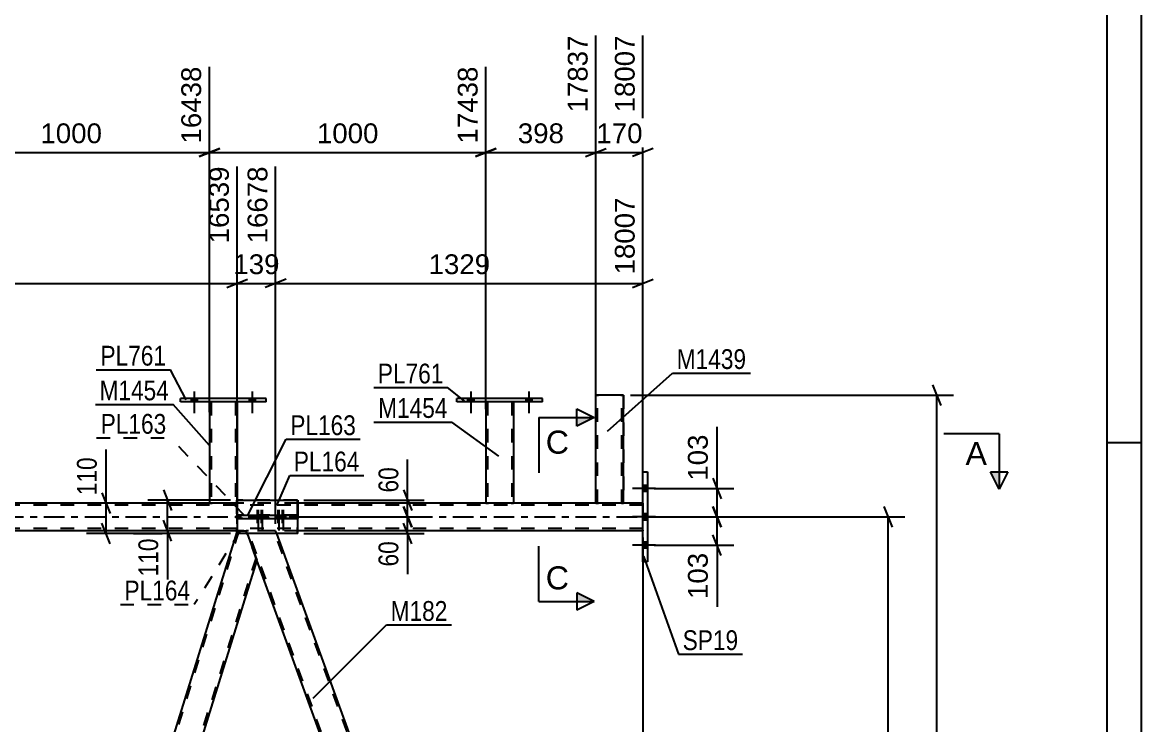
# Model space of a CAD drawing. Header units: millimetres. Extents: x 0 to 841, y 0 to 594.
# Drawn here: x 679 to 841, y 406.2 to 507.8 of the extents above; entities that cross this region are included whole.
import ezdxf

# ---------------------------------------------------------------- set-up
doc = ezdxf.new("R2010")
doc.units = ezdxf.units.MM
doc.linetypes.add('DXK_LINE_DOT2', pattern=[3.9198, 1.9599, -1.9599])
doc.linetypes.add('DXK_LINE_DOT3', pattern=[5.9187, 2.979, -0.9799, 0.9799, -0.9799])
doc.styles.add('Arial', font='ARIAL.TTF', dxfattribs={"height": 0.2})
doc.styles.add('Arial Narrow', font='ARIALN.TTF', dxfattribs={"height": 0.2})

# ---------------------------------------------------------------- blocks, each defined once
blk = doc.blocks.new('Unknown-318892525-1113')
at = {"color": 5, "linetype": 'Continuous'}
for p, q in [((841, 0), (841, 594)), ((836, 5), (836, 589)), ((841, 447), (836, 447))]:
    blk.add_line(p, q, dxfattribs=at)
blk = doc.blocks.new('Bolt-318892525-4673 - 4655')
at = {"color": 1, "linetype": 'DXK_LINE_DOT2'}
for p, q in [((713, 437.32), (713, 434.32)), ((713.61, 437.32), (713.61, 434.32)), ((716.02, 437.32), (716.02, 434.32)), ((716.62, 437.32), (716.62, 434.32)), ((712.64, 436.52), (712.64, 436.04)), ((713.25, 436.52), (713.25, 436.04)), ((713.36, 436.52), (713.36, 436.04)), ((713.97, 436.52), (713.97, 436.04)), ((715.66, 436.52), (715.66, 436.04)), ((716.26, 436.52), (716.26, 436.04)), ((716.38, 436.52), (716.38, 436.04)), ((716.98, 436.52), (716.98, 436.04))]:
    blk.add_line(p, q, dxfattribs=at)
blk = doc.blocks.new('Bolt-318892525-4657 - 4655')
at = {"linetype": 'Continuous'}
for points in [[(713.5, 436.52), (712.78, 436.52), (712.78, 436.04), (713.5, 436.04)], [(714.1, 436.52), (713.38, 436.52), (713.38, 436.04), (714.1, 436.04)], [(716.52, 436.52), (715.8, 436.52), (715.8, 436.04), (716.52, 436.04)], [(717.12, 436.52), (716.4, 436.52), (716.4, 436.04), (717.12, 436.04)]]:
    blk.add_hatch(color=1, dxfattribs=at).paths.add_polyline_path(points)
at = {"color": 1, "linetype": 'Continuous'}
for p, q in [((713.14, 437.32), (713.14, 434.32)), ((713.74, 437.32), (713.74, 434.32)), ((716.16, 437.32), (716.16, 434.32)), ((716.76, 437.32), (716.76, 434.32)), ((712.78, 436.52), (712.78, 436.04)), ((713.38, 436.52), (713.38, 436.04)), ((713.5, 436.52), (713.5, 436.04)), ((714.1, 436.52), (714.1, 436.04)), ((715.8, 436.52), (715.8, 436.04)), ((716.4, 436.52), (716.4, 436.04)), ((716.52, 436.52), (716.52, 436.04)), ((717.12, 436.52), (717.12, 436.04))]:
    blk.add_line(p, q, dxfattribs=at)
blk = doc.blocks.new('Part-318892525-5065 - 4655')
at = {"color": 2, "linetype": 'Continuous'}
for p, q in [((741.91, 452.92), (741.91, 453.4)), ((754.31, 453.4), (741.91, 453.4)), ((754.31, 452.92), (741.91, 452.92)), ((754.31, 452.92), (754.31, 453.4))]:
    blk.add_line(p, q, dxfattribs=at)
blk = doc.blocks.new('Part-318892525-4662 - 4655')
at = {"color": 2, "linetype": 'Continuous'}
for p, q in [((710.15, 433.88), (710.15, 438.68)), ((710.15, 438.68), (718.92, 438.68)), ((718.92, 438.68), (718.92, 436.52)), ((718.92, 433.88), (718.92, 436.04)), ((718.92, 433.88), (710.15, 433.88))]:
    blk.add_line(p, q, dxfattribs=at)
at = {"color": 7, "linetype": 'DXK_LINE_DOT2'}
blk.add_line((718.92, 436.52), (718.92, 436.04), dxfattribs=at)
blk = doc.blocks.new('Part-318892525-4667 - 4655')
at = {"color": 2, "linetype": 'Continuous'}
for p, q in [((710.15, 436.52), (710.15, 436.04)), ((710.15, 436.52), (718.92, 436.52)), ((710.15, 436.04), (718.92, 436.04)), ((712.52, 436.04), (712.52, 436.52)), ((718.92, 436.52), (718.92, 436.04))]:
    blk.add_line(p, q, dxfattribs=at)
blk = doc.blocks.new('Part-318892525-4678 - 4655')
at = {"color": 7, "linetype": 'DXK_LINE_DOT2'}
for p, q in [((710, 438.68), (710, 434.28)), ((710, 438.68), (710, 434.28)), ((710.1, 438.68), (710, 438.68)), ((718.79, 438.68), (710.15, 438.68)), ((718.79, 438.68), (718.79, 433.88)), ((710, 433.88), (710, 433.93)), ((718.79, 433.88), (710, 433.88))]:
    blk.add_line(p, q, dxfattribs=at)
at = {"color": 2, "linetype": 'Continuous'}
for p, q in [((710.15, 438.68), (710.1, 438.68)), ((710, 434.28), (710, 433.93))]:
    blk.add_line(p, q, dxfattribs=at)
blk = doc.blocks.new('Part-318892525-4683 - 4655')
at = {"color": 7, "linetype": 'DXK_LINE_DOT2'}
for p, q in [((718.79, 436.52), (710, 436.52)), ((710, 436.52), (710, 436.04)), ((718.79, 436.04), (710, 436.04)), ((712.38, 436.52), (712.38, 436.04)), ((718.79, 436.52), (718.79, 436.04))]:
    blk.add_line(p, q, dxfattribs=at)
blk = doc.blocks.new('Part-318892525-4698 - 4655')
at = {"color": 2, "linetype": 'Continuous'}
for p, q in [((768.84, 429.78), (768.84, 442.78)), ((768.84, 442.78), (769.48, 442.78)), ((769.48, 442.78), (769.48, 429.78)), ((769.48, 429.78), (768.84, 429.78))]:
    blk.add_line(p, q, dxfattribs=at)
blk = doc.blocks.new('Part-318892525-4718 - 4655')
at = {"color": 7, "linetype": 'DXK_LINE_DOT2'}
for p, q in [((715.69, 434.28), (711.43, 434.28)), ((712.98, 430.03), (711.43, 434.28)), ((755.81, 313.06), (711.69, 434.28)), ((759.56, 313.06), (715.44, 434.28)), ((715.84, 433.88), (715.69, 434.28)), ((759.81, 313.06), (755.55, 313.06))]:
    blk.add_line(p, q, dxfattribs=at)
at = {"color": 2, "linetype": 'Continuous'}
for p, q in [((759.81, 313.06), (715.84, 433.88)), ((755.55, 313.06), (712.98, 430.03))]:
    blk.add_line(p, q, dxfattribs=at)
blk = doc.blocks.new('Part-318892525-4732 - 4655')
at = {"color": 7, "linetype": 'DXK_LINE_DOT2'}
for p, q in [((710.37, 434.28), (673.55, 316.16)), ((710.15, 434.28), (710.15, 434.28)), ((710.15, 434.28), (711.43, 434.28)), ((711.58, 433.88), (711.43, 434.28)), ((712.85, 430.4), (676.27, 313.06)), ((673.83, 317.88), (673.41, 316.53)), ((678.02, 317.88), (676.52, 313.06)), ((674.68, 313.06), (673.41, 316.53)), ((676.52, 313.06), (674.68, 313.06))]:
    blk.add_line(p, q, dxfattribs=at)
at = {"color": 2, "linetype": 'Continuous'}
for p, q in [((710.12, 434.28), (673.83, 317.88)), ((710.15, 434.28), (710.12, 434.28)), ((711.58, 433.88), (712.98, 430.03)), ((712.98, 430.03), (678.02, 317.88))]:
    blk.add_line(p, q, dxfattribs=at)
blk = doc.blocks.new('Bolt-318892525-4872 - 4655')
at = {"linetype": 'Continuous'}
for points in [[(769.48, 439.94), (769.48, 440.82), (768.84, 440.82), (768.84, 439.94)], [(769.48, 439.94), (769.48, 440.82), (768.84, 440.82), (768.84, 439.94)], [(769.48, 439.94), (769.48, 440.82), (768.84, 440.82), (768.84, 439.94)], [(769.48, 435.82), (769.48, 436.7), (768.84, 436.7), (768.84, 435.82)], [(769.48, 435.82), (769.48, 436.7), (768.84, 436.7), (768.84, 435.82)], [(769.48, 431.74), (769.48, 432.62), (768.84, 432.62), (768.84, 431.74)], [(769.48, 431.74), (769.48, 432.62), (768.84, 432.62), (768.84, 431.74)], [(769.48, 431.74), (769.48, 432.62), (768.84, 432.62), (768.84, 431.74)]]:
    blk.add_hatch(color=1, dxfattribs=at).paths.add_polyline_path(points)
at = {"color": 1, "linetype": 'Continuous'}
for p, q in [((769.48, 440.82), (768.84, 440.82)), ((769.48, 440.82), (768.84, 440.82)), ((769.48, 440.82), (768.84, 440.82)), ((770.64, 440.38), (767.32, 440.38)), ((770.64, 440.38), (767.32, 440.38)), ((770.64, 440.38), (767.32, 440.38)), ((769.48, 439.94), (768.84, 439.94)), ((769.48, 439.94), (768.84, 439.94)), ((769.48, 439.94), (768.84, 439.94)), ((770.64, 436.26), (767.32, 436.26)), ((770.64, 436.26), (767.32, 436.26)), ((769.48, 436.7), (768.84, 436.7)), ((769.48, 436.7), (768.84, 436.7)), ((769.48, 435.82), (768.84, 435.82)), ((769.48, 435.82), (768.84, 435.82)), ((769.48, 432.62), (768.84, 432.62)), ((769.48, 432.62), (768.84, 432.62)), ((769.48, 432.62), (768.84, 432.62)), ((770.64, 432.18), (767.32, 432.18)), ((770.64, 432.18), (767.32, 432.18)), ((770.64, 432.18), (767.32, 432.18)), ((769.48, 431.74), (768.84, 431.74)), ((769.48, 431.74), (768.84, 431.74)), ((769.48, 431.74), (768.84, 431.74))]:
    blk.add_line(p, q, dxfattribs=at)
blk = doc.blocks.new('Part-318892525-4818 - 4655')
at = {"color": 2, "linetype": 'Continuous'}
for p, q in [((762.03, 453.88), (762.03, 453.88)), ((762.03, 438.28), (762.03, 453.88)), ((762.03, 453.88), (762.07, 453.88)), ((762.07, 453.88), (762.17, 453.88)), ((762.17, 453.88), (762.33, 453.88)), ((765.74, 453.88), (762.33, 453.88)), ((765.74, 453.88), (765.89, 453.88)), ((765.89, 453.88), (766, 453.88)), ((766, 453.88), (766.03, 453.88)), ((766.03, 453.88), (766.03, 453.88)), ((766.03, 438.28), (766.03, 453.88)), ((762.03, 438.28), (762.03, 438.28)), ((762.07, 438.28), (762.03, 438.28)), ((762.17, 438.28), (762.07, 438.28)), ((762.33, 438.28), (762.17, 438.28)), ((765.73, 438.28), (762.33, 438.28)), ((765.89, 438.28), (765.73, 438.28)), ((765.99, 438.28), (765.89, 438.28)), ((766.03, 438.28), (765.99, 438.28)), ((766.03, 438.28), (766.03, 438.28))]:
    blk.add_line(p, q, dxfattribs=at)
at = {"color": 7, "linetype": 'DXK_LINE_DOT2'}
for p, q in [((762.03, 438.28), (762.03, 453.88)), ((762.07, 453.88), (762.03, 453.88)), ((762.17, 453.88), (762.07, 453.88)), ((762.29, 453.88), (762.17, 453.88)), ((762.27, 438.28), (762.27, 453.88)), ((762.27, 438.28), (762.27, 453.88)), ((762.27, 453.88), (762.27, 453.88)), ((762.27, 453.88), (762.29, 453.88)), ((762.27, 453.88), (762.29, 453.88)), ((765.74, 453.88), (762.29, 453.88)), ((765.65, 453.88), (762.29, 453.88)), ((762.29, 453.88), (762.33, 453.88)), ((762.33, 453.88), (762.34, 453.88)), ((762.34, 453.88), (762.42, 453.88)), ((765.72, 453.88), (762.42, 453.88)), ((765.65, 453.88), (765.72, 453.88)), ((765.72, 453.88), (765.74, 453.88)), ((765.72, 453.88), (765.78, 453.88)), ((765.74, 453.88), (765.78, 453.88)), ((765.89, 453.88), (765.74, 453.88)), ((765.78, 453.88), (765.79, 453.88)), ((765.78, 453.88), (765.79, 453.88)), ((765.79, 438.28), (765.79, 453.88)), ((765.79, 438.28), (765.79, 453.88)), ((765.79, 453.88), (765.79, 453.88)), ((766, 453.88), (765.89, 453.88)), ((766.03, 453.88), (766, 453.88)), ((766.03, 453.88), (766.03, 438.28)), ((762.03, 438.28), (762.07, 438.28)), ((762.07, 438.28), (762.17, 438.28)), ((762.17, 438.28), (762.33, 438.28)), ((762.27, 438.28), (762.27, 438.28)), ((762.29, 438.28), (762.27, 438.28)), ((762.27, 438.28), (762.29, 438.28)), ((762.34, 438.28), (762.29, 438.28)), ((762.29, 438.28), (762.33, 438.28)), ((765.73, 438.28), (762.33, 438.28)), ((762.33, 438.28), (762.34, 438.28)), ((765.64, 438.28), (762.34, 438.28)), ((762.34, 438.28), (762.42, 438.28)), ((765.77, 438.28), (762.42, 438.28)), ((765.72, 438.28), (765.64, 438.28)), ((765.77, 438.28), (765.72, 438.28)), ((765.73, 438.28), (765.89, 438.28)), ((765.79, 438.28), (765.77, 438.28)), ((765.77, 438.28), (765.79, 438.28)), ((765.79, 438.28), (765.79, 438.28)), ((765.89, 438.28), (765.99, 438.28)), ((765.99, 438.28), (766.03, 438.28))]:
    blk.add_line(p, q, dxfattribs=at)
blk = doc.blocks.new('Bolt-318892525-4999 - 4655')
at = {"linetype": 'Continuous'}
for points in [[(703.46, 452.92), (704.34, 452.92), (704.34, 453.4), (703.46, 453.4)], [(711.86, 452.92), (712.74, 452.92), (712.74, 453.4), (711.86, 453.4)]]:
    blk.add_hatch(color=1, dxfattribs=at).paths.add_polyline_path(points)
at = {"color": 1, "linetype": 'Continuous'}
for p, q in [((703.9, 454.4), (703.9, 451.28)), ((712.3, 454.4), (712.3, 451.28)), ((703.46, 453.4), (703.46, 452.92)), ((704.34, 453.4), (704.34, 452.92)), ((711.86, 453.4), (711.86, 452.92)), ((712.74, 453.4), (712.74, 452.92))]:
    blk.add_line(p, q, dxfattribs=at)
blk = doc.blocks.new('Bolt-318892525-5000 - 4655')
at = {"linetype": 'Continuous'}
for points in [[(703.46, 452.92), (704.34, 452.92), (704.34, 453.4), (703.46, 453.4)], [(711.86, 452.92), (712.74, 452.92), (712.74, 453.4), (711.86, 453.4)]]:
    blk.add_hatch(color=1, dxfattribs=at).paths.add_polyline_path(points)
at = {"color": 1, "linetype": 'Continuous'}
for p, q in [((703.9, 454.4), (703.9, 451.28)), ((712.3, 454.4), (712.3, 451.28)), ((703.46, 453.4), (703.46, 452.92)), ((704.34, 453.4), (704.34, 452.92)), ((711.86, 453.4), (711.86, 452.92)), ((712.74, 453.4), (712.74, 452.92))]:
    blk.add_line(p, q, dxfattribs=at)
blk = doc.blocks.new('Bolt-318892525-5001 - 4655')
at = {"linetype": 'Continuous'}
for points in [[(743.47, 452.92), (744.35, 452.92), (744.35, 453.4), (743.47, 453.4)], [(751.87, 452.92), (752.75, 452.92), (752.75, 453.4), (751.87, 453.4)]]:
    blk.add_hatch(color=1, dxfattribs=at).paths.add_polyline_path(points)
at = {"color": 1, "linetype": 'Continuous'}
for p, q in [((743.91, 454.4), (743.91, 451.28)), ((752.31, 454.4), (752.31, 451.28)), ((743.47, 453.4), (743.47, 452.92)), ((744.35, 453.4), (744.35, 452.92)), ((751.87, 453.4), (751.87, 452.92)), ((752.75, 453.4), (752.75, 452.92))]:
    blk.add_line(p, q, dxfattribs=at)
blk = doc.blocks.new('Bolt-318892525-5002 - 4655')
at = {"linetype": 'Continuous'}
for points in [[(743.47, 452.92), (744.35, 452.92), (744.35, 453.4), (743.47, 453.4)], [(751.87, 452.92), (752.75, 452.92), (752.75, 453.4), (751.87, 453.4)]]:
    blk.add_hatch(color=1, dxfattribs=at).paths.add_polyline_path(points)
at = {"color": 1, "linetype": 'Continuous'}
for p, q in [((743.91, 454.4), (743.91, 451.28)), ((752.31, 454.4), (752.31, 451.28)), ((743.47, 453.4), (743.47, 452.92)), ((744.35, 453.4), (744.35, 452.92)), ((751.87, 453.4), (751.87, 452.92)), ((752.75, 453.4), (752.75, 452.92))]:
    blk.add_line(p, q, dxfattribs=at)
blk = doc.blocks.new('Part-318892525-5029 - 4655')
at = {"color": 7, "linetype": 'DXK_LINE_DOT2'}
for p, q in [((768.84, 437.96), (84.35, 437.96)), ((710.1, 438.28), (706.1, 438.28)), ((718.92, 438.28), (710.15, 438.28)), ((750.1, 438.28), (746.1, 438.28)), ((766.03, 438.28), (762.03, 438.28)), ((768.84, 438.28), (768.84, 434.28)), ((768.84, 434.6), (84.35, 434.6)), ((718.92, 434.28), (710.12, 434.28))]:
    blk.add_line(p, q, dxfattribs=at)
at = {"color": 2, "linetype": 'Continuous'}
for p, q in [((706.1, 438.28), (670.1, 438.28)), ((710.15, 438.28), (710.1, 438.28)), ((746.1, 438.28), (718.92, 438.28)), ((762.03, 438.28), (750.1, 438.28)), ((768.84, 438.28), (766.03, 438.28)), ((710.12, 434.28), (630.56, 434.28)), ((768.84, 434.28), (718.92, 434.28))]:
    blk.add_line(p, q, dxfattribs=at)
at = {"color": 7, "linetype": 'DXK_LINE_DOT3'}
for p, q in [((84.35, 436.28), (778.64, 436.28)), ((778.74, 436.28), (778.84, 436.28))]:
    blk.add_line(p, q, dxfattribs=at)
blk = doc.blocks.new('Part-318892525-5050 - 4655')
at = {"color": 2, "linetype": 'Continuous'}
for p, q in [((706.1, 452.92), (706.1, 438.28)), ((710.1, 452.92), (710.1, 438.28)), ((706.13, 438.28), (706.1, 438.28)), ((706.24, 438.28), (706.13, 438.28)), ((706.39, 438.28), (706.24, 438.28)), ((709.8, 438.28), (706.39, 438.28)), ((709.96, 438.28), (709.8, 438.28)), ((710.06, 438.28), (709.96, 438.28)), ((710.1, 438.28), (710.06, 438.28))]:
    blk.add_line(p, q, dxfattribs=at)
at = {"color": 7, "linetype": 'DXK_LINE_DOT2'}
for p, q in [((706.1, 452.92), (706.1, 452.92)), ((706.1, 452.92), (706.1, 452.92)), ((706.1, 452.92), (706.1, 452.92)), ((706.14, 452.92), (706.1, 452.92)), ((706.1, 452.92), (706.14, 452.92)), ((706.24, 452.92), (706.14, 452.92)), ((706.14, 452.92), (706.24, 452.92)), ((706.4, 452.92), (706.24, 452.92)), ((706.24, 452.92), (706.4, 452.92)), ((706.34, 452.92), (706.34, 452.92)), ((706.34, 452.92), (706.34, 438.28)), ((706.36, 452.92), (706.34, 452.92)), ((706.34, 452.92), (706.36, 452.92)), ((706.41, 452.92), (706.36, 452.92)), ((706.36, 452.92), (706.41, 452.92)), ((709.8, 452.92), (706.4, 452.92)), ((709.8, 452.92), (706.4, 452.92)), ((709.71, 452.92), (706.41, 452.92)), ((706.41, 452.92), (706.49, 452.92)), ((709.79, 452.92), (706.49, 452.92)), ((709.79, 452.92), (709.71, 452.92)), ((709.84, 452.92), (709.79, 452.92)), ((709.79, 452.92), (709.84, 452.92)), ((709.8, 452.92), (709.96, 452.92)), ((709.96, 452.92), (709.8, 452.92)), ((709.86, 452.92), (709.84, 452.92)), ((709.84, 452.92), (709.86, 452.92)), ((709.86, 452.92), (709.86, 452.92)), ((709.86, 452.92), (709.86, 438.28)), ((709.96, 452.92), (710.06, 452.92)), ((710.06, 452.92), (709.96, 452.92)), ((710.06, 452.92), (710.1, 452.92)), ((710.1, 452.92), (710.06, 452.92)), ((710.1, 452.92), (710.1, 452.92)), ((710.1, 452.92), (710.1, 452.92)), ((710.1, 452.92), (710.1, 452.92)), ((706.1, 438.28), (706.13, 438.28)), ((706.13, 438.28), (706.24, 438.28)), ((706.24, 438.28), (706.39, 438.28)), ((706.35, 438.28), (706.34, 438.28)), ((706.34, 438.28), (706.35, 438.28)), ((706.41, 438.28), (706.35, 438.28)), ((706.35, 438.28), (706.39, 438.28)), ((709.8, 438.28), (706.39, 438.28)), ((706.39, 438.28), (706.41, 438.28)), ((709.71, 438.28), (706.41, 438.28)), ((706.41, 438.28), (706.48, 438.28)), ((709.79, 438.28), (706.48, 438.28)), ((709.79, 438.28), (709.71, 438.28)), ((709.84, 438.28), (709.79, 438.28)), ((709.79, 438.28), (709.84, 438.28)), ((709.8, 438.28), (709.96, 438.28)), ((709.86, 438.28), (709.84, 438.28)), ((709.84, 438.28), (709.86, 438.28)), ((709.96, 438.28), (710.06, 438.28)), ((710.06, 438.28), (710.1, 438.28))]:
    blk.add_line(p, q, dxfattribs=at)
blk = doc.blocks.new('Part-318892525-5055 - 4655')
at = {"color": 2, "linetype": 'Continuous'}
for p, q in [((701.9, 452.92), (701.9, 453.4)), ((714.3, 453.4), (701.9, 453.4)), ((714.3, 452.92), (701.9, 452.92)), ((714.3, 452.92), (714.3, 453.4))]:
    blk.add_line(p, q, dxfattribs=at)
blk = doc.blocks.new('Part-318892525-5060 - 4655')
at = {"color": 2, "linetype": 'Continuous'}
for p, q in [((746.11, 452.92), (746.1, 438.28)), ((750.11, 452.92), (750.1, 438.28)), ((746.14, 438.28), (746.1, 438.28)), ((746.24, 438.28), (746.14, 438.28)), ((746.4, 438.28), (746.24, 438.28)), ((749.81, 438.28), (746.4, 438.28)), ((749.96, 438.28), (749.81, 438.28)), ((750.07, 438.28), (749.96, 438.28)), ((750.1, 438.28), (750.07, 438.28))]:
    blk.add_line(p, q, dxfattribs=at)
at = {"color": 7, "linetype": 'DXK_LINE_DOT2'}
for p, q in [((746.11, 452.92), (746.11, 452.92)), ((746.11, 452.92), (746.11, 452.92)), ((746.11, 452.92), (746.11, 452.92)), ((746.14, 452.92), (746.11, 452.92)), ((746.11, 452.92), (746.14, 452.92)), ((746.25, 452.92), (746.14, 452.92)), ((746.14, 452.92), (746.25, 452.92)), ((746.4, 452.92), (746.25, 452.92)), ((746.25, 452.92), (746.4, 452.92)), ((746.35, 452.92), (746.34, 438.28)), ((746.35, 452.92), (746.35, 452.92)), ((746.36, 452.92), (746.35, 452.92)), ((746.35, 452.92), (746.36, 452.92)), ((746.42, 452.92), (746.36, 452.92)), ((746.36, 452.92), (746.42, 452.92)), ((749.81, 452.92), (746.4, 452.92)), ((749.81, 452.92), (746.4, 452.92)), ((749.72, 452.92), (746.42, 452.92)), ((746.42, 452.92), (746.49, 452.92)), ((749.8, 452.92), (746.49, 452.92)), ((749.8, 452.92), (749.72, 452.92)), ((749.85, 452.92), (749.8, 452.92)), ((749.8, 452.92), (749.85, 452.92)), ((749.81, 452.92), (749.97, 452.92)), ((749.97, 452.92), (749.81, 452.92)), ((749.87, 452.92), (749.85, 452.92)), ((749.85, 452.92), (749.87, 452.92)), ((749.87, 452.92), (749.86, 438.28)), ((749.87, 452.92), (749.87, 452.92)), ((749.97, 452.92), (750.07, 452.92)), ((750.07, 452.92), (749.97, 452.92)), ((750.07, 452.92), (750.11, 452.92)), ((750.11, 452.92), (750.07, 452.92)), ((750.11, 452.92), (750.11, 452.92)), ((750.11, 452.92), (750.11, 452.92)), ((750.11, 452.92), (750.11, 452.92)), ((746.1, 438.28), (746.14, 438.28)), ((746.14, 438.28), (746.24, 438.28)), ((746.24, 438.28), (746.4, 438.28)), ((746.36, 438.28), (746.34, 438.28)), ((746.34, 438.28), (746.36, 438.28)), ((746.41, 438.28), (746.36, 438.28)), ((746.36, 438.28), (746.4, 438.28)), ((749.81, 438.28), (746.4, 438.28)), ((746.4, 438.28), (746.41, 438.28)), ((749.71, 438.28), (746.41, 438.28)), ((746.41, 438.28), (746.49, 438.28)), ((749.79, 438.28), (746.49, 438.28)), ((749.79, 438.28), (749.71, 438.28)), ((749.84, 438.28), (749.79, 438.28)), ((749.79, 438.28), (749.84, 438.28)), ((749.81, 438.28), (749.96, 438.28)), ((749.86, 438.28), (749.84, 438.28)), ((749.84, 438.28), (749.86, 438.28)), ((749.96, 438.28), (750.07, 438.28)), ((750.07, 438.28), (750.1, 438.28))]:
    blk.add_line(p, q, dxfattribs=at)
blk = doc.blocks.new('StraightDimension-318892525-5645 - 4655')
at = {"color": 7, "linetype": 'Continuous'}
for p, q in [((762.03, 452.45), (762.03, 505.93)), ((768.84, 439.28), (768.84, 505.93)), ((760.53, 488.41), (763.53, 489.61)), ((770.34, 489.61), (767.34, 488.41)), ((762.03, 489.01), (768.84, 489.01))]:
    blk.add_line(p, q, dxfattribs=at)
at = {"color": 0}
blk.add_wipeout([(769.37, 489.76), (769.37, 493.96), (761.5, 493.96), (761.5, 489.76)], dxfattribs=at)
at = {"color": 3, "style": 'Arial'}
blk.add_text('170', height=2.865, dxfattribs=at).set_placement((762.1, 490.36))
at = {"color": 0, "linetype": 'Continuous'}
blk.add_wipeout([(768.24, 506.53), (764.04, 506.53), (764.04, 494.21), (768.24, 494.21)], dxfattribs=at)
at = {"color": 3, "linetype": 'Continuous', "style": 'Arial'}
blk.add_text('18007', height=2.865, rotation=90.0002, dxfattribs=at).set_placement((767.64, 494.81))
blk = doc.blocks.new('StraightDimension-318892525-6326 - 4655')
at = {"color": 7, "linetype": 'Continuous'}
for p, q in [((734.19, 440.18), (735.39, 437.18)), ((719.79, 438.68), (737.19, 438.68)), ((735.39, 434.78), (734.19, 437.78)), ((734.79, 436.28), (734.79, 438.68)), ((719.79, 436.28), (737.19, 436.28))]:
    blk.add_line(p, q, dxfattribs=at)
at = {"color": 0}
blk.add_wipeout([(734.04, 444.06), (729.84, 444.06), (729.84, 439.21), (734.04, 439.21)], dxfattribs=at)
at = {"color": 7, "linetype": 'Continuous'}
blk.add_line((734.79, 438.68), (734.79, 444.59), dxfattribs=at)
blk.add_line((734.79, 438.68), (734.79, 444.59), dxfattribs=at)
at = {"color": 3, "style": 'Arial Narrow'}
blk.add_text('60', height=2.863, rotation=90.0002, dxfattribs=at).set_placement((733.44, 439.81))
blk = doc.blocks.new('StraightDimension-318892525-15014 - 4655')
at = {"color": 7, "linetype": 'Continuous'}
for p, q in [((804.94, 434.78), (803.74, 437.78)), ((769.84, 436.28), (806.74, 436.28)), ((804.34, 310.42), (804.34, 436.28)), ((803.74, 311.92), (804.94, 308.92)), ((788.26, 310.42), (806.74, 310.42))]:
    blk.add_line(p, q, dxfattribs=at)
at = {"color": 0}
blk.add_wipeout([(803.59, 378.4), (799.39, 378.4), (799.39, 368.31), (803.59, 368.31)], dxfattribs=at)
at = {"color": 3, "style": 'Arial'}
blk.add_text('3147', height=2.865, rotation=90.0002, dxfattribs=at).set_placement((802.99, 368.91))
blk = doc.blocks.new('StraightDimension-318892525-5255 - 4655')
at = {"color": 7, "linetype": 'Continuous'}
for p, q in [((710.12, 435.28), (710.12, 486.98)), ((715.69, 435.28), (715.69, 486.98)), ((708.62, 469.46), (711.62, 470.66)), ((710.12, 470.06), (715.69, 470.06)), ((717.19, 470.66), (714.19, 469.46))]:
    blk.add_line(p, q, dxfattribs=at)
at = {"color": 0}
blk.add_wipeout([(716.84, 470.81), (716.84, 475.01), (708.97, 475.01), (708.97, 470.81)], dxfattribs=at)
at = {"color": 3, "style": 'Arial'}
blk.add_text('139', height=2.865, dxfattribs=at).set_placement((709.57, 471.41))
at = {"color": 0, "linetype": 'Continuous'}
blk.add_wipeout([(715.09, 487.58), (710.89, 487.58), (710.89, 475.26), (715.09, 475.26)], dxfattribs=at)
at = {"color": 3, "linetype": 'Continuous', "style": 'Arial'}
blk.add_text('16678', height=2.865, rotation=90.0002, dxfattribs=at).set_placement((714.49, 475.86))
blk = doc.blocks.new('StraightDimension-318892525-5242 - 4655')
at = {"color": 7, "linetype": 'Continuous'}
for p, q in [((715.69, 435.28), (715.69, 486.98)), ((768.84, 439.28), (768.84, 482.48)), ((717.19, 470.66), (714.19, 469.46)), ((715.69, 470.06), (768.84, 470.06)), ((767.34, 469.46), (770.34, 470.66))]:
    blk.add_line(p, q, dxfattribs=at)
at = {"color": 0, "linetype": 'Continuous'}
blk.add_wipeout([(768.24, 483.08), (764.04, 483.08), (764.04, 470.76), (768.24, 470.76)], dxfattribs=at)
at = {"color": 0}
blk.add_wipeout([(747.31, 470.81), (747.31, 475.01), (737.22, 475.01), (737.22, 470.81)], dxfattribs=at)
at = {"color": 3, "linetype": 'Continuous', "style": 'Arial'}
blk.add_text('18007', height=2.865, rotation=90.0002, dxfattribs=at).set_placement((767.64, 471.36))
at = {"color": 3, "style": 'Arial'}
blk.add_text('1329', height=2.865, dxfattribs=at).set_placement((737.82, 471.41))
blk = doc.blocks.new('StraightDimension-318892525-5273 - 4655')
at = {"color": 7, "linetype": 'Continuous'}
for p, q in [((630.56, 435.28), (630.56, 486.98)), ((710.12, 435.28), (710.12, 486.98)), ((632.06, 470.66), (629.06, 469.46)), ((630.56, 470.06), (710.12, 470.06)), ((708.62, 469.46), (711.62, 470.66))]:
    blk.add_line(p, q, dxfattribs=at)
at = {"color": 0, "linetype": 'Continuous'}
blk.add_wipeout([(709.52, 487.58), (705.32, 487.58), (705.32, 475.26), (709.52, 475.26)], dxfattribs=at)
at = {"color": 0}
blk.add_wipeout([(675.38, 470.81), (675.38, 475.01), (665.29, 475.01), (665.29, 470.81)], dxfattribs=at)
at = {"color": 3, "linetype": 'Continuous', "style": 'Arial'}
blk.add_text('16539', height=2.865, rotation=90.0002, dxfattribs=at).set_placement((708.92, 475.86))
at = {"color": 3, "style": 'Arial'}
blk.add_text('1989', height=2.865, dxfattribs=at).set_placement((665.89, 471.41))
blk = doc.blocks.new('StraightDimension-318892525-5621 - 4655')
at = {"color": 7, "linetype": 'Continuous'}
for p, q in [((666.1, 452.59), (666.1, 501.43)), ((706.1, 451.44), (706.1, 501.43)), ((667.6, 489.61), (664.6, 488.41)), ((704.6, 488.41), (707.6, 489.61)), ((666.1, 489.01), (706.1, 489.01))]:
    blk.add_line(p, q, dxfattribs=at)
at = {"color": 0, "linetype": 'Continuous'}
blk.add_wipeout([(705.5, 502.03), (701.3, 502.03), (701.3, 489.71), (705.5, 489.71)], dxfattribs=at)
at = {"color": 0}
blk.add_wipeout([(691.15, 489.76), (691.15, 493.96), (681.05, 493.96), (681.05, 489.76)], dxfattribs=at)
at = {"color": 3, "linetype": 'Continuous', "style": 'Arial'}
blk.add_text('16438', height=2.865, rotation=90.0002, dxfattribs=at).set_placement((704.9, 490.31))
at = {"color": 3, "style": 'Arial'}
blk.add_text('1000', height=2.865, dxfattribs=at).set_placement((681.65, 490.36))
blk = doc.blocks.new('StraightDimension-318892525-5629 - 4655')
at = {"color": 7, "linetype": 'Continuous'}
for p, q in [((706.1, 451.44), (706.1, 501.43)), ((746.11, 451.86), (746.11, 501.43)), ((707.6, 489.61), (704.6, 488.41)), ((744.61, 488.41), (747.61, 489.61)), ((706.1, 489.01), (746.11, 489.01))]:
    blk.add_line(p, q, dxfattribs=at)
at = {"color": 0, "linetype": 'Continuous'}
blk.add_wipeout([(745.51, 502.03), (741.31, 502.03), (741.31, 489.71), (745.51, 489.71)], dxfattribs=at)
at = {"color": 0}
blk.add_wipeout([(731.15, 489.76), (731.15, 493.96), (721.06, 493.96), (721.06, 489.76)], dxfattribs=at)
at = {"color": 3, "linetype": 'Continuous', "style": 'Arial'}
blk.add_text('17438', height=2.865, rotation=90.0002, dxfattribs=at).set_placement((744.91, 490.31))
at = {"color": 3, "style": 'Arial'}
blk.add_text('1000', height=2.865, dxfattribs=at).set_placement((721.66, 490.36))
blk = doc.blocks.new('StraightDimension-318892525-5637 - 4655')
at = {"color": 7, "linetype": 'Continuous'}
for p, q in [((762.03, 452.45), (762.03, 505.93)), ((746.11, 451.86), (746.11, 501.43)), ((747.61, 489.61), (744.61, 488.41)), ((760.53, 488.41), (763.53, 489.61)), ((746.11, 489.01), (762.03, 489.01))]:
    blk.add_line(p, q, dxfattribs=at)
at = {"color": 0}
blk.add_wipeout([(758.01, 489.76), (758.01, 493.96), (750.13, 493.96), (750.13, 489.76)], dxfattribs=at)
at = {"color": 3, "style": 'Arial'}
blk.add_text('398', height=2.865, dxfattribs=at).set_placement((750.73, 490.36))
at = {"color": 0, "linetype": 'Continuous'}
blk.add_wipeout([(761.43, 506.53), (757.23, 506.53), (757.23, 494.21), (761.43, 494.21)], dxfattribs=at)
at = {"color": 3, "linetype": 'Continuous', "style": 'Arial'}
blk.add_text('17837', height=2.865, rotation=90.0002, dxfattribs=at).set_placement((760.83, 494.81))
blk = doc.blocks.new('StraightDimension-318892525-5658 - 4655')
at = {"color": 7, "linetype": 'Continuous'}
for p, q in [((778.97, 437.78), (780.17, 434.78)), ((770.48, 436.28), (781.97, 436.28)), ((779.57, 432.18), (779.57, 436.28)), ((780.17, 430.68), (778.97, 433.68)), ((770.48, 432.18), (781.97, 432.18))]:
    blk.add_line(p, q, dxfattribs=at)
at = {"color": 0}
blk.add_wipeout([(778.82, 431.66), (774.62, 431.66), (774.62, 423.79), (778.82, 423.79)], dxfattribs=at)
at = {"color": 7, "linetype": 'Continuous'}
blk.add_line((779.57, 432.18), (779.57, 423.26), dxfattribs=at)
blk.add_line((779.57, 432.18), (779.57, 423.26), dxfattribs=at)
at = {"color": 3, "style": 'Arial'}
blk.add_text('103', height=2.865, rotation=90.0002, dxfattribs=at).set_placement((778.22, 424.39))
blk = doc.blocks.new('StraightDimension-318892525-5666 - 4655')
at = {"color": 7, "linetype": 'Continuous'}
for p, q in [((778.97, 441.88), (780.17, 438.88)), ((770.48, 440.38), (781.97, 440.38)), ((779.57, 436.28), (779.57, 440.38)), ((780.17, 434.78), (778.97, 437.78)), ((770.48, 436.28), (781.97, 436.28))]:
    blk.add_line(p, q, dxfattribs=at)
at = {"color": 0}
blk.add_wipeout([(778.82, 448.78), (774.62, 448.78), (774.62, 440.91), (778.82, 440.91)], dxfattribs=at)
at = {"color": 7, "linetype": 'Continuous'}
blk.add_line((779.57, 440.38), (779.57, 449.3), dxfattribs=at)
blk.add_line((779.57, 440.38), (779.57, 449.3), dxfattribs=at)
at = {"color": 3, "style": 'Arial'}
blk.add_text('103', height=2.865, rotation=90.0002, dxfattribs=at).set_placement((778.22, 441.51))
blk = doc.blocks.new('StraightDimension-318892525-5703 - 4655')
at = {"color": 7, "linetype": 'Continuous'}
for p, q in [((811.99, 452.38), (810.79, 455.38)), ((767.03, 453.88), (813.79, 453.88)), ((811.39, 302.68), (811.39, 453.88)), ((810.79, 304.18), (811.99, 301.18)), ((682.16, 302.68), (813.79, 302.68))]:
    blk.add_line(p, q, dxfattribs=at)
at = {"color": 0}
blk.add_wipeout([(810.64, 382.54), (806.44, 382.54), (806.44, 374.02), (810.64, 374.02)], dxfattribs=at)
at = {"color": 3, "style": 'Arial Narrow'}
blk.add_text('3780', height=2.863, rotation=90.0002, dxfattribs=at).set_placement((810.04, 374.62))
blk = doc.blocks.new('StraightDimension-318892525-5717 - 4655')
at = {"color": 7, "linetype": 'Continuous'}
for p, q in [((768.84, 433.28), (768.84, 371.76)), ((787.26, 314.06), (787.26, 377.01)), ((770.34, 374.76), (767.34, 373.56)), ((768.84, 374.16), (787.26, 374.16)), ((785.76, 373.56), (788.76, 374.76))]:
    blk.add_line(p, q, dxfattribs=at)
at = {"color": 0}
blk.add_wipeout([(783.1, 374.91), (783.1, 379.11), (773, 379.11), (773, 374.91)], dxfattribs=at)
at = {"color": 3, "style": 'Arial'}
blk.add_text('1458', height=2.865, dxfattribs=at).set_placement((773.6, 375.51))
blk = doc.blocks.new('StraightDimension-318892525-6267 - 4655')
at = {"color": 7, "linetype": 'Continuous'}
for p, q in [((699.44, 440.18), (700.64, 437.18)), ((709.15, 438.68), (697.19, 438.68)), ((700.04, 434.28), (700.04, 438.68)), ((700.64, 432.78), (699.44, 435.78)), ((709.15, 434.28), (697.19, 434.28))]:
    blk.add_line(p, q, dxfattribs=at)
at = {"color": 0}
blk.add_wipeout([(699.29, 433.76), (695.09, 433.76), (695.09, 427.07), (699.29, 427.07)], dxfattribs=at)
at = {"color": 7, "linetype": 'Continuous'}
blk.add_line((700.04, 434.28), (700.04, 426.55), dxfattribs=at)
blk.add_line((700.04, 434.28), (700.04, 426.55), dxfattribs=at)
at = {"color": 3, "style": 'Arial Narrow'}
blk.add_text('110', height=2.863, rotation=90.0002, dxfattribs=at).set_placement((698.69, 427.67))
blk = doc.blocks.new('StraightDimension-318892525-6292 - 4655')
at = {"color": 7, "linetype": 'Continuous'}
for p, q in [((690.55, 439.78), (691.75, 436.78)), ((709.15, 438.28), (688.3, 438.28)), ((691.15, 433.88), (691.15, 438.28)), ((691.75, 432.38), (690.55, 435.38)), ((709.15, 433.88), (688.3, 433.88))]:
    blk.add_line(p, q, dxfattribs=at)
at = {"color": 0}
blk.add_wipeout([(690.4, 445.49), (686.2, 445.49), (686.2, 438.81), (690.4, 438.81)], dxfattribs=at)
at = {"color": 7, "linetype": 'Continuous'}
blk.add_line((691.15, 438.28), (691.15, 446.02), dxfattribs=at)
blk.add_line((691.15, 438.28), (691.15, 446.02), dxfattribs=at)
at = {"color": 3, "style": 'Arial Narrow'}
blk.add_text('110', height=2.863, rotation=90.0002, dxfattribs=at).set_placement((689.8, 439.41))
blk = doc.blocks.new('StraightDimension-318892525-6317 - 4655')
at = {"color": 7, "linetype": 'Continuous'}
for p, q in [((734.19, 437.78), (735.39, 434.78)), ((719.79, 436.28), (737.19, 436.28)), ((734.79, 433.88), (734.79, 436.28)), ((735.39, 432.38), (734.19, 435.38)), ((719.79, 433.88), (737.19, 433.88))]:
    blk.add_line(p, q, dxfattribs=at)
at = {"color": 0}
blk.add_wipeout([(734.04, 433.36), (729.84, 433.36), (729.84, 428.5), (734.04, 428.5)], dxfattribs=at)
at = {"color": 7, "linetype": 'Continuous'}
blk.add_line((734.79, 433.88), (734.79, 427.98), dxfattribs=at)
blk.add_line((734.79, 433.88), (734.79, 427.98), dxfattribs=at)
at = {"color": 3, "style": 'Arial Narrow'}
blk.add_text('60', height=2.863, rotation=90.0002, dxfattribs=at).set_placement((733.44, 429.1))
blk = doc.blocks.new('Mark-318892525-4674 - 4655')
at = {"color": 0}
blk.add_wipeout([(703.32, 424.19), (703.32, 427.19), (693.82, 427.19), (693.82, 424.19)], dxfattribs=at)
blk.add_wipeout([(703.32, 424.19), (703.32, 427.19), (693.82, 427.19), (693.82, 424.19)], dxfattribs=at)
at = {"color": 30, "linetype": 'DXK_LINE_DOT2'}
for p in [(710.57, 434.3), (693.22, 423.59)]:
    blk.add_line(p, (703.92, 423.59), dxfattribs=at)
at = {"color": 3, "style": 'Arial Narrow'}
blk.add_text('PL164', height=2.863, dxfattribs=at).set_placement((693.82, 424.19))
blk = doc.blocks.new('Mark-318892525-4658 - 4655')
at = {"color": 0}
blk.add_wipeout([(727.83, 442.86), (727.83, 445.86), (718.32, 445.86), (718.32, 442.86)], dxfattribs=at)
blk.add_wipeout([(727.83, 442.86), (727.83, 445.86), (718.32, 445.86), (718.32, 442.86)], dxfattribs=at)
at = {"color": 30, "linetype": 'Continuous'}
for p, q in [((715.84, 437.91), (717.72, 442.26)), ((717.72, 442.26), (728.43, 442.26))]:
    blk.add_line(p, q, dxfattribs=at)
at = {"color": 3, "style": 'Arial Narrow'}
blk.add_text('PL164', height=2.863, dxfattribs=at).set_placement((718.32, 442.86))
blk = doc.blocks.new('Mark-318892525-4663 - 4655')
at = {"color": 0}
blk.add_wipeout([(727.31, 448.11), (727.31, 451.11), (717.81, 451.11), (717.81, 448.11)], dxfattribs=at)
blk.add_wipeout([(727.31, 448.11), (727.31, 451.11), (717.81, 451.11), (717.81, 448.11)], dxfattribs=at)
at = {"color": 30, "linetype": 'Continuous'}
for p, q in [((711.62, 436.43), (717.21, 447.51)), ((717.21, 447.51), (727.91, 447.51))]:
    blk.add_line(p, q, dxfattribs=at)
at = {"color": 3, "style": 'Arial Narrow'}
blk.add_text('PL163', height=2.863, dxfattribs=at).set_placement((717.81, 448.11))
blk = doc.blocks.new('Mark-318892525-4679 - 4655')
at = {"color": 0}
blk.add_wipeout([(699.87, 448.31), (699.87, 451.31), (690.37, 451.31), (690.37, 448.31)], dxfattribs=at)
blk.add_wipeout([(699.87, 448.31), (699.87, 451.31), (690.37, 451.31), (690.37, 448.31)], dxfattribs=at)
at = {"color": 30, "linetype": 'DXK_LINE_DOT2'}
for p in [(689.77, 447.71), (711.14, 436.52)]:
    blk.add_line(p, (700.47, 447.71), dxfattribs=at)
at = {"color": 3, "style": 'Arial Narrow'}
blk.add_text('PL163', height=2.863, dxfattribs=at).set_placement((690.37, 448.31))
blk = doc.blocks.new('Mark-318892525-4694 - 4655')
at = {"color": 0}
blk.add_wipeout([(782.63, 417), (782.63, 420), (774.59, 420), (774.59, 417)], dxfattribs=at)
blk.add_wipeout([(782.63, 417), (782.63, 420), (774.59, 420), (774.59, 417)], dxfattribs=at)
at = {"color": 30, "linetype": 'Continuous'}
for p, q in [((768.9, 430.58), (773.99, 416.4)), ((773.99, 416.4), (783.23, 416.4))]:
    blk.add_line(p, q, dxfattribs=at)
at = {"color": 3, "style": 'Arial Narrow'}
blk.add_text('SP19', height=2.863, dxfattribs=at).set_placement((774.59, 417))
blk = doc.blocks.new('Mark-318892525-4714 - 4655')
at = {"color": 0}
blk.add_wipeout([(740.55, 421.23), (740.55, 424.23), (732.33, 424.23), (732.33, 421.23)], dxfattribs=at)
blk.add_wipeout([(740.55, 421.23), (740.55, 424.23), (732.33, 424.23), (732.33, 421.23)], dxfattribs=at)
at = {"color": 30, "linetype": 'Continuous'}
for p, q in [((721.12, 410.03), (731.73, 420.63)), ((731.73, 420.63), (741.15, 420.63))]:
    blk.add_line(p, q, dxfattribs=at)
at = {"color": 3, "style": 'Arial Narrow'}
blk.add_text('M182', height=2.863, dxfattribs=at).set_placement((732.33, 421.23))
blk = doc.blocks.new('Mark-318892525-5061 - 4655')
at = {"color": 0}
blk.add_wipeout([(739.98, 455.59), (739.98, 458.59), (730.48, 458.59), (730.48, 455.59)], dxfattribs=at)
blk.add_wipeout([(739.98, 455.59), (739.98, 458.59), (730.48, 458.59), (730.48, 455.59)], dxfattribs=at)
at = {"color": 30, "linetype": 'Continuous'}
for p in [(729.88, 454.99), (743.14, 452.92)]:
    blk.add_line(p, (740.58, 454.99), dxfattribs=at)
at = {"color": 3, "style": 'Arial Narrow'}
blk.add_text('PL761', height=2.863, dxfattribs=at).set_placement((730.48, 455.59))
blk = doc.blocks.new('Mark-318892525-4814 - 4655')
at = {"color": 0}
blk.add_wipeout([(783.78, 457.68), (783.78, 460.68), (773.73, 460.68), (773.73, 457.68)], dxfattribs=at)
blk.add_wipeout([(783.78, 457.68), (783.78, 460.68), (773.73, 460.68), (773.73, 457.68)], dxfattribs=at)
at = {"color": 30, "linetype": 'Continuous'}
for p, q in [((763.71, 448.69), (773.13, 457.08)), ((773.13, 457.08), (784.38, 457.08))]:
    blk.add_line(p, q, dxfattribs=at)
at = {"color": 3, "style": 'Arial Narrow'}
blk.add_text('M1439', height=2.863, dxfattribs=at).set_placement((773.73, 457.68))
blk = doc.blocks.new('Mark-318892525-5046 - 4655')
at = {"color": 0}
blk.add_wipeout([(700.25, 453.15), (700.25, 456.15), (690.2, 456.15), (690.2, 453.15)], dxfattribs=at)
blk.add_wipeout([(700.25, 453.15), (700.25, 456.15), (690.2, 456.15), (690.2, 453.15)], dxfattribs=at)
at = {"color": 30, "linetype": 'Continuous'}
for p in [(689.6, 452.55), (706.1, 446.63)]:
    blk.add_line(p, (700.85, 452.55), dxfattribs=at)
at = {"color": 3, "style": 'Arial Narrow'}
blk.add_text('M1454', height=2.863, dxfattribs=at).set_placement((690.2, 453.15))
blk = doc.blocks.new('Mark-318892525-5051 - 4655')
at = {"color": 0}
blk.add_wipeout([(699.85, 458.17), (699.85, 461.17), (690.34, 461.17), (690.34, 458.17)], dxfattribs=at)
blk.add_wipeout([(699.85, 458.17), (699.85, 461.17), (690.34, 461.17), (690.34, 458.17)], dxfattribs=at)
at = {"color": 30, "linetype": 'Continuous'}
for p in [(689.74, 457.57), (702.76, 453.23)]:
    blk.add_line(p, (700.45, 457.57), dxfattribs=at)
at = {"color": 3, "style": 'Arial Narrow'}
blk.add_text('PL761', height=2.863, dxfattribs=at).set_placement((690.34, 458.17))
blk = doc.blocks.new('Mark-318892525-5056 - 4655')
at = {"color": 0}
blk.add_wipeout([(740.57, 450.6), (740.57, 453.6), (730.52, 453.6), (730.52, 450.6)], dxfattribs=at)
blk.add_wipeout([(740.57, 450.6), (740.57, 453.6), (730.52, 453.6), (730.52, 450.6)], dxfattribs=at)
at = {"color": 30, "linetype": 'Continuous'}
for p in [(729.92, 450), (747.98, 445.04)]:
    blk.add_line(p, (741.17, 450), dxfattribs=at)
at = {"color": 3, "style": 'Arial Narrow'}
blk.add_text('M1454', height=2.863, dxfattribs=at).set_placement((730.52, 450.6))
blk = doc.blocks.new('SectionMark-318892525-6339 - 4655')
at = {"linetype": 'Continuous'}
for points in [[(759.27, 449.42), (759.27, 450.67), (761.77, 450.67)], [(759.27, 424.03), (759.27, 425.28), (761.77, 424.03)]]:
    blk.add_hatch(color=6, dxfattribs=at).paths.add_polyline_path(points)
at = {"color": 6, "linetype": 'Continuous'}
for p, q in [((759.27, 449.42), (759.27, 451.92)), ((759.27, 451.92), (761.77, 450.67)), ((753.77, 450.67), (753.77, 442.67)), ((753.77, 450.67), (761.77, 450.67)), ((761.77, 450.67), (759.27, 449.42)), ((753.77, 424.03), (753.77, 432.03)), ((761.77, 424.03), (759.27, 425.28)), ((759.27, 425.28), (759.27, 422.78)), ((753.77, 424.03), (761.77, 424.03)), ((761.77, 424.03), (759.27, 422.78))]:
    blk.add_line(p, q, dxfattribs=at)
at = {"color": 0, "linetype": 'Continuous'}
for points in [[(758.14, 445.42), (758.14, 448.92), (754.77, 448.92), (754.77, 445.42)], [(758.14, 425.78), (758.14, 429.28), (754.77, 429.28), (754.77, 425.78)]]:
    blk.add_wipeout(points, dxfattribs=at)
at = {"color": 3, "linetype": 'Continuous', "style": 'Arial'}
for p in [(754.77, 445.42), (754.77, 425.78)]:
    blk.add_text('C', height=3.34, dxfattribs=at).set_placement(p)
blk = doc.blocks.new('SectionMark-318892525-6345 - 4655')
at = {"linetype": 'Continuous'}
blk.add_hatch(color=6, dxfattribs=at).paths.add_polyline_path([(819.12, 442.78), (820.37, 442.78), (820.37, 440.28)])
at = {"color": 6, "linetype": 'Continuous'}
for p, q in [((820.37, 448.28), (812.37, 448.28)), ((820.37, 448.28), (820.37, 440.28)), ((819.12, 442.78), (821.62, 442.78)), ((820.37, 440.28), (819.12, 442.78)), ((821.62, 442.78), (820.37, 440.28))]:
    blk.add_line(p, q, dxfattribs=at)
at = {"color": 0, "linetype": 'Continuous'}
blk.add_wipeout([(818.62, 443.78), (818.62, 447.28), (815.51, 447.28), (815.51, 443.78)], dxfattribs=at)
at = {"color": 3, "linetype": 'Continuous', "style": 'Arial'}
blk.add_text('A', height=3.34, dxfattribs=at).set_placement((815.51, 443.78))

msp = doc.modelspace()

# ---------------------------------------------------------------- block references
for name in ['Unknown-318892525-1113', 'Bolt-318892525-4999 - 4655', 'Bolt-318892525-5000 - 4655', 'Bolt-318892525-5001 - 4655', 'Bolt-318892525-5002 - 4655', 'Part-318892525-4818 - 4655', 'Part-318892525-5055 - 4655', 'Part-318892525-5050 - 4655', 'Part-318892525-5065 - 4655', 'Part-318892525-5060 - 4655', 'Part-318892525-4698 - 4655', 'Bolt-318892525-4872 - 4655', 'Part-318892525-5029 - 4655', 'Part-318892525-4678 - 4655', 'Part-318892525-4662 - 4655', 'Bolt-318892525-4673 - 4655', 'Bolt-318892525-4657 - 4655', 'Part-318892525-4683 - 4655', 'Part-318892525-4667 - 4655', 'Part-318892525-4732 - 4655', 'Part-318892525-4718 - 4655']:
    msp.add_blockref(name, (0, 0))

# ---------------------------------------------------------------- next in the draw order: block references
for name in ['StraightDimension-318892525-5645 - 4655', 'StraightDimension-318892525-5255 - 4655', 'StraightDimension-318892525-6326 - 4655', 'StraightDimension-318892525-15014 - 4655']:
    msp.add_blockref(name, (0, 0))

# ---------------------------------------------------------------- next in the draw order: block references
for name in ['StraightDimension-318892525-5273 - 4655', 'StraightDimension-318892525-5242 - 4655']:
    msp.add_blockref(name, (0, 0))

# ---------------------------------------------------------------- next in the draw order: block references
for name in ['StraightDimension-318892525-5621 - 4655', 'StraightDimension-318892525-5658 - 4655']:
    msp.add_blockref(name, (0, 0))

# ---------------------------------------------------------------- next in the draw order: block references
for name in ['StraightDimension-318892525-5629 - 4655', 'StraightDimension-318892525-5666 - 4655']:
    msp.add_blockref(name, (0, 0))

# ---------------------------------------------------------------- next in the draw order: block references
msp.add_blockref('StraightDimension-318892525-5637 - 4655', (0, 0))

# ---------------------------------------------------------------- next in the draw order: block references
msp.add_blockref('StraightDimension-318892525-5703 - 4655', (0, 0))

# ---------------------------------------------------------------- next in the draw order: block references
for name in ['Mark-318892525-4814 - 4655', 'Mark-318892525-5061 - 4655', 'SectionMark-318892525-6339 - 4655', 'StraightDimension-318892525-6267 - 4655', 'StraightDimension-318892525-6317 - 4655', 'StraightDimension-318892525-5717 - 4655', 'Mark-318892525-4714 - 4655']:
    msp.add_blockref(name, (0, 0))

# ---------------------------------------------------------------- next in the draw order: block references
for name in ['Mark-318892525-5056 - 4655', 'StraightDimension-318892525-6292 - 4655', 'Mark-318892525-4658 - 4655', 'Mark-318892525-4694 - 4655']:
    msp.add_blockref(name, (0, 0))

# ---------------------------------------------------------------- next in the draw order: block references
for name in ['Mark-318892525-4663 - 4655', 'Mark-318892525-4674 - 4655']:
    msp.add_blockref(name, (0, 0))

# ---------------------------------------------------------------- next in the draw order: block references
msp.add_blockref('Mark-318892525-4679 - 4655', (0, 0))

# ---------------------------------------------------------------- next in the draw order: block references
msp.add_blockref('Mark-318892525-5046 - 4655', (0, 0))

# ---------------------------------------------------------------- next in the draw order: block references
for name in ['Mark-318892525-5051 - 4655', 'SectionMark-318892525-6345 - 4655']:
    msp.add_blockref(name, (0, 0))

doc.saveas('drawing.dxf')
